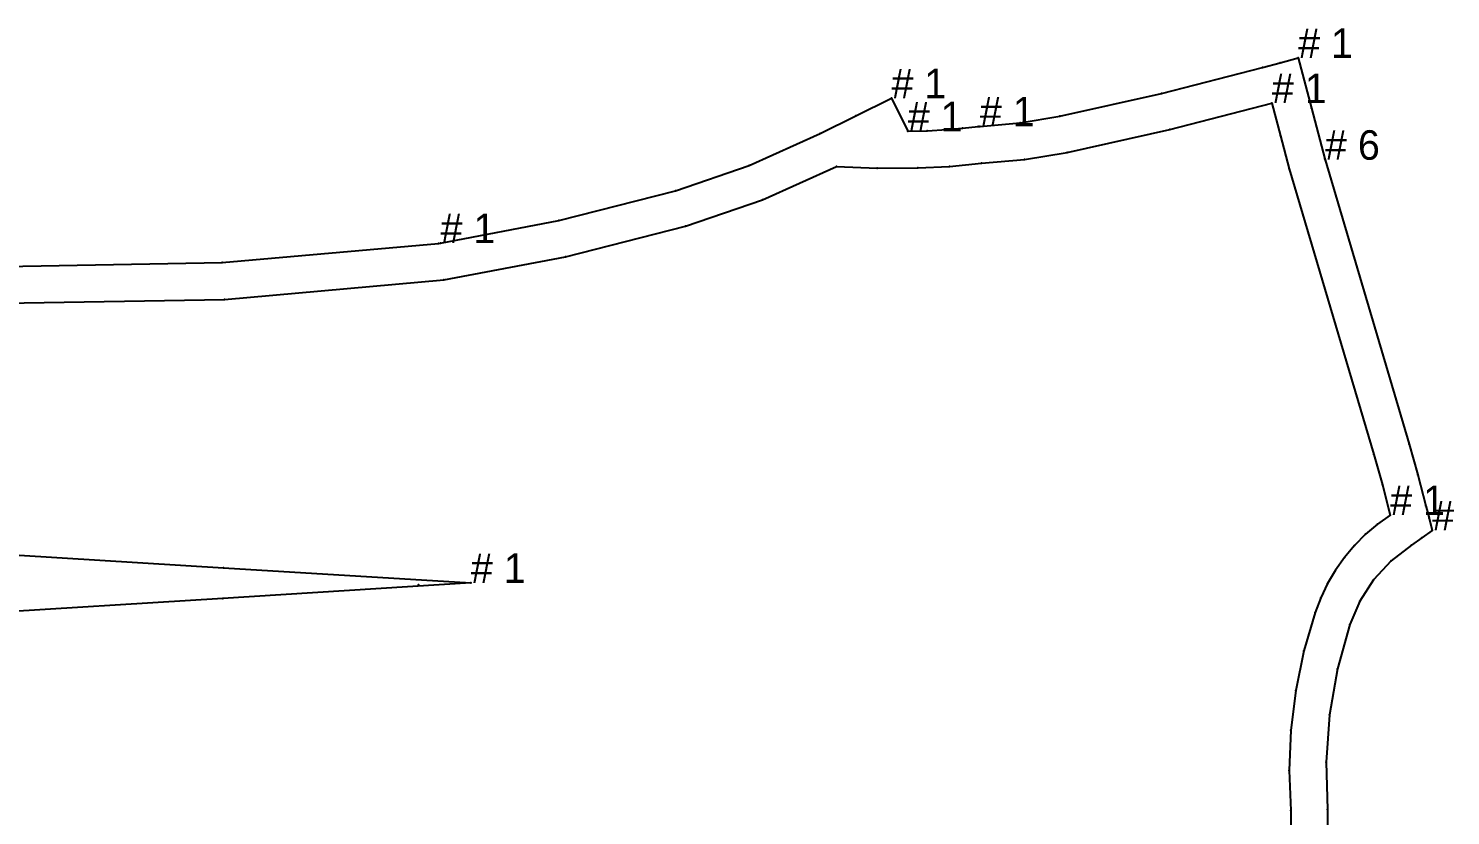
# Model space of a CAD drawing. Extents: x -10 to 11547, y -349 to 304.
# Drawn here: x 8111.3 to 8497.4, y 10.7 to 224.2 of the extents above; entities that cross this region are included whole.
import ezdxf

# ---------------------------------------------------------------- set-up
doc = ezdxf.new("R2010")
doc.units = 0

# ---------------------------------------------------------------- blocks, each defined once
blk = doc.blocks.new('FODERADT1P-S_38')
at = {"layer": '1'}
blk.add_lwpolyline([(-21.4364, 159.6989), (37.5387, 160.7177), (96.3109, 165.9062), (96.8667, 165.9986), (128.9443, 172.124), (160.6065, 180.2024), (180.6492, 187.0328), (199.9636, 195.762), (209.6267, 200.5455), (219.2898, 205.329), (223.7263, 196.3671), (229.0136, 196.5102), (234.3175, 196.7973), (238.5603, 197.1565), (242.8112, 197.6604), (243.2839, 197.6849), (254.2018, 198.6104), (265.0343, 200.4059), (292.6216, 206.588), (320.0188, 213.6611), (324.8635, 214.9555), (329.7082, 216.25), (333.3178, 202.5794), (336.9275, 188.9089), (337.0116, 188.6275), (359.8942, 111.4201), (362.2253, 103.0914), (364.3858, 94.6873), (365.2373, 91.3714), (366.0888, 88.0555), (363.3054, 86.0625), (360.5219, 84.0694), (354.9764, 79.7734), (350.2004, 74.5952), (346.4691, 68.8517), (343.7563, 62.5304), (340.3458, 50.4324), (338.1935, 38.0176), (337.2968, 25.1751), (337.6962, 12.2764), (337.6962, 0)], dxfattribs=at)
at = {"layer": '13'}
blk.add_point((90.9, 73.3), dxfattribs=at)
at = {"layer": '14'}
blk.add_lwpolyline([(-21.6, 149.7), (38.1611, 150.7443), (97.7, 156), (130.7776, 162.2755), (163.4, 170.6), (184.2861, 177.7227), (204.4, 186.8), (215.3958, 186.374), (226.4, 186.4), (235.0668, 186.8246), (243.6999, 187.7), (255.4078, 188.6843), (267, 190.6), (294.9097, 196.8444), (322.6, 204), (324.95, 195.1), (327.3, 186.2), (350.3, 108.6), (352.5882, 100.4238), (354.7001, 92.2), (351.2468, 89.7273), (348.011, 86.9759), (345.0155, 83.9649), (342.2808, 80.7151), (339.8259, 77.249), (337.6678, 73.5907), (335.8216, 69.7656), (334.3, 65.8), (331.247, 55.324), (329.0491, 44.6362), (327.7204, 33.8058), (327.2698, 22.9035), (327.7, 12), (327.7, 0)], dxfattribs=at)
at = {"layer": '2'}
for p in [(329.7082, 216.25), (320.0188, 213.6611), (324.8635, 214.9555), (219.2898, 205.329), (322.6, 204), (333.3178, 202.5794), (209.6267, 200.5455), (242.8112, 197.6604), (265.0343, 200.4059), (199.9636, 195.762), (223.7263, 196.3671), (234.3175, 196.7973), (324.95, 195.1), (267, 190.6), (204.4, 186.8), (226.4, 186.4), (243.6999, 187.7), (327.3, 186.2), (336.9275, 188.9089), (160.6065, 180.2024), (163.4, 170.6), (96.3109, 165.9062), (97.7, 156), (350.3, 108.6), (359.8942, 111.4201), (364.3858, 94.6873), (354.7001, 92.2), (365.2373, 91.3714), (363.3054, 86.0625), (366.0888, 88.0555), (360.5219, 84.0694), (37.9, 77.9), (105.1, 73.8), (105.1, 73.8), (350.2004, 74.5952), (37.75, 69.6), (334.3, 65.8), (343.7563, 62.5304), (338.1935, 38.0176), (327.7, 12), (337.6962, 12.2764)]:
    blk.add_point(p, dxfattribs=at)
at = {"layer": '3'}
for p in [(292.6216, 206.588), (238.5603, 197.1565), (243.2839, 197.6849), (254.2018, 198.6104), (229.0136, 196.5102), (294.9097, 196.8444), (180.6492, 187.0328), (215.3958, 186.374), (235.0668, 186.8246), (255.4078, 188.6843), (337.0116, 188.6275), (184.2861, 177.7227), (128.9443, 172.124), (96.8667, 165.9986), (130.7776, 162.2755), (37.5387, 160.7177), (38.1611, 150.7443), (352.5882, 100.4238), (362.2253, 103.0914), (351.2468, 89.7273), (348.011, 86.9759), (345.0155, 83.9649), (339.8259, 77.249), (342.2808, 80.7151), (354.9764, 79.7734), (337.6678, 73.5907), (335.8216, 69.7656), (346.4691, 68.8517), (331.247, 55.324), (340.3458, 50.4324), (329.0491, 44.6362), (327.7204, 33.8058), (337.2968, 25.1751), (327.2698, 22.9035)]:
    blk.add_point(p, dxfattribs=at)
at = {"layer": '4'}
for p in [(243.2839, 197.6849, 10), (337.0116, 188.6275, 10), (96.8667, 165.9986, 10)]:
    blk.add_point(p, dxfattribs=at)
at = {"layer": '8'}
for points in [[(-292.1, 73.8), (-160.7, 77.9), (-29.3, 82), (37.9, 77.9), (105.1, 73.8)], [(105.1, 73.8), (37.75, 69.6), (-29.6, 65.4), (-160.85, 69.6), (-292.1, 73.8)]]:
    blk.add_lwpolyline(points, dxfattribs=at)
blk = doc.blocks.new('FODERADT1P-S_40')
at = {"layer": '1'}
blk.add_lwpolyline([(-21.4364, 159.6989), (37.5387, 160.7177), (96.3109, 165.9062), (96.8667, 165.9986), (128.9443, 172.124), (160.6065, 180.2024), (180.6492, 187.0328), (199.9636, 195.762), (209.6267, 200.5455), (219.2898, 205.329), (223.7263, 196.3671), (229.0136, 196.5102), (234.3175, 196.7973), (238.5603, 197.1565), (242.8112, 197.6604), (243.2839, 197.6849), (254.2018, 198.6104), (265.0343, 200.4059), (292.6216, 206.588), (320.0188, 213.6611), (324.8635, 214.9555), (329.7082, 216.25), (333.3178, 202.5794), (336.9275, 188.9089), (337.0116, 188.6275), (359.8942, 111.4201), (362.2253, 103.0914), (364.3858, 94.6873), (365.2373, 91.3714), (366.0888, 88.0555), (363.3054, 86.0625), (360.5219, 84.0694), (354.9764, 79.7734), (350.2004, 74.5952), (346.4691, 68.8517), (343.7563, 62.5304), (340.3458, 50.4324), (338.1935, 38.0176), (337.2968, 25.1751), (337.6962, 12.2764), (337.6962, 0)], dxfattribs=at)
at = {"layer": '13'}
blk.add_point((90.9, 73.3), dxfattribs=at)
at = {"layer": '14'}
blk.add_lwpolyline([(-21.6, 149.7), (38.1611, 150.7443), (97.7, 156), (130.7776, 162.2755), (163.4, 170.6), (184.2861, 177.7227), (204.4, 186.8), (215.3958, 186.374), (226.4, 186.4), (235.0668, 186.8246), (243.6999, 187.7), (255.4078, 188.6843), (267, 190.6), (294.9097, 196.8444), (322.6, 204), (324.95, 195.1), (327.3, 186.2), (350.3, 108.6), (352.5882, 100.4238), (354.7001, 92.2), (351.2468, 89.7273), (348.011, 86.9759), (345.0155, 83.9649), (342.2808, 80.7151), (339.8259, 77.249), (337.6678, 73.5907), (335.8216, 69.7656), (334.3, 65.8), (331.247, 55.324), (329.0491, 44.6362), (327.7204, 33.8058), (327.2698, 22.9035), (327.7, 12), (327.7, 0)], dxfattribs=at)
at = {"layer": '2'}
for p in [(329.7082, 216.25), (320.0188, 213.6611), (324.8635, 214.9555), (219.2898, 205.329), (322.6, 204), (333.3178, 202.5794), (209.6267, 200.5455), (242.8112, 197.6604), (265.0343, 200.4059), (199.9636, 195.762), (223.7263, 196.3671), (234.3175, 196.7973), (324.95, 195.1), (267, 190.6), (204.4, 186.8), (226.4, 186.4), (243.6999, 187.7), (327.3, 186.2), (336.9275, 188.9089), (160.6065, 180.2024), (163.4, 170.6), (96.3109, 165.9062), (97.7, 156), (350.3, 108.6), (359.8942, 111.4201), (364.3858, 94.6873), (354.7001, 92.2), (365.2373, 91.3714), (363.3054, 86.0625), (366.0888, 88.0555), (360.5219, 84.0694), (37.9, 77.9), (105.1, 73.8), (105.1, 73.8), (350.2004, 74.5952), (37.75, 69.6), (334.3, 65.8), (343.7563, 62.5304), (338.1935, 38.0176), (327.7, 12), (337.6962, 12.2764)]:
    blk.add_point(p, dxfattribs=at)
at = {"layer": '3'}
for p in [(292.6216, 206.588), (238.5603, 197.1565), (243.2839, 197.6849), (254.2018, 198.6104), (229.0136, 196.5102), (294.9097, 196.8444), (180.6492, 187.0328), (215.3958, 186.374), (235.0668, 186.8246), (255.4078, 188.6843), (337.0116, 188.6275), (184.2861, 177.7227), (128.9443, 172.124), (96.8667, 165.9986), (130.7776, 162.2755), (37.5387, 160.7177), (38.1611, 150.7443), (352.5882, 100.4238), (362.2253, 103.0914), (351.2468, 89.7273), (348.011, 86.9759), (345.0155, 83.9649), (339.8259, 77.249), (342.2808, 80.7151), (354.9764, 79.7734), (337.6678, 73.5907), (335.8216, 69.7656), (346.4691, 68.8517), (331.247, 55.324), (340.3458, 50.4324), (329.0491, 44.6362), (327.7204, 33.8058), (337.2968, 25.1751), (327.2698, 22.9035)]:
    blk.add_point(p, dxfattribs=at)
at = {"layer": '4'}
for p in [(243.2839, 197.6849, 10), (337.0116, 188.6275, 10), (96.8667, 165.9986, 10)]:
    blk.add_point(p, dxfattribs=at)
at = {"layer": '8'}
for points in [[(-292.1, 73.8), (-160.7, 77.9), (-29.3, 82), (37.9, 77.9), (105.1, 73.8)], [(105.1, 73.8), (37.75, 69.6), (-29.6, 65.4), (-160.85, 69.6), (-292.1, 73.8)]]:
    blk.add_lwpolyline(points, dxfattribs=at)
blk = doc.blocks.new('FODERADT1P-S_42')
at = {"layer": '1'}
blk.add_lwpolyline([(-21.436, 159.699), (37.539, 160.718), (96.311, 165.906), (96.867, 165.999), (128.944, 172.124), (160.607, 180.202), (180.649, 187.033), (199.964, 195.762), (209.627, 200.546), (219.29, 205.329), (223.726, 196.367), (229.014, 196.51), (234.317, 196.797), (238.56, 197.157), (242.811, 197.66), (243.284, 197.685), (254.202, 198.61), (265.034, 200.406), (292.621, 206.588), (320.019, 213.661), (324.863, 214.956), (329.708, 216.25), (333.318, 202.579), (336.927, 188.909), (337.011, 188.628), (359.894, 111.42), (362.225, 103.091), (364.386, 94.687), (365.237, 91.371), (366.089, 88.055), (363.305, 86.062), (360.522, 84.069), (354.976, 79.773), (350.2, 74.595), (346.469, 68.852), (343.756, 62.53), (340.346, 50.432), (338.193, 38.018), (337.297, 25.175), (337.696, 12.276), (337.696, 0)], dxfattribs=at)
at = {"layer": '13'}
blk.add_point((90.9, 73.3), dxfattribs=at)
at = {"layer": '14'}
blk.add_lwpolyline([(-21.6, 149.7), (38.161, 150.744), (97.7, 156), (130.778, 162.276), (163.4, 170.6), (184.286, 177.723), (204.4, 186.8), (215.396, 186.374), (226.4, 186.4), (235.067, 186.825), (243.7, 187.7), (255.408, 188.684), (267, 190.6), (294.91, 196.844), (322.6, 204), (324.95, 195.1), (327.3, 186.2), (350.3, 108.6), (352.588, 100.424), (354.7, 92.2), (351.247, 89.727), (348.011, 86.976), (345.015, 83.965), (342.281, 80.715), (339.826, 77.249), (337.668, 73.591), (335.822, 69.766), (334.3, 65.8), (331.247, 55.324), (329.049, 44.636), (327.72, 33.806), (327.27, 22.904), (327.7, 12), (327.7, 0)], dxfattribs=at)
at = {"layer": '2'}
for p in [(329.708, 216.25), (320.019, 213.661), (324.863, 214.956), (219.29, 205.329), (322.6, 204), (333.318, 202.579), (209.627, 200.546), (242.811, 197.66), (265.034, 200.406), (199.964, 195.762), (223.726, 196.367), (234.317, 196.797), (324.95, 195.1), (267, 190.6), (204.4, 186.8), (226.4, 186.4), (243.7, 187.7), (327.3, 186.2), (336.927, 188.909), (160.607, 180.202), (163.4, 170.6), (96.311, 165.906), (97.7, 156), (350.3, 108.6), (359.894, 111.42), (364.386, 94.687), (354.7, 92.2), (365.237, 91.371), (363.305, 86.062), (366.089, 88.055), (360.522, 84.069), (37.9, 77.9), (105.0999, 73.8), (105.1, 73.8), (350.2, 74.595), (37.75, 69.6), (334.3, 65.8), (343.756, 62.53), (338.193, 38.018), (327.7, 12), (337.696, 12.276)]:
    blk.add_point(p, dxfattribs=at)
at = {"layer": '3'}
for p in [(292.621, 206.588), (238.56, 197.157), (243.284, 197.685), (254.202, 198.61), (229.014, 196.51), (294.91, 196.844), (180.649, 187.033), (215.396, 186.374), (235.067, 186.825), (255.408, 188.684), (337.011, 188.628), (184.286, 177.723), (128.944, 172.124), (96.867, 165.999), (130.778, 162.276), (37.539, 160.718), (38.161, 150.744), (352.588, 100.424), (362.225, 103.091), (351.247, 89.727), (348.011, 86.976), (345.015, 83.965), (339.826, 77.249), (342.281, 80.715), (354.976, 79.773), (337.668, 73.591), (335.822, 69.766), (346.469, 68.852), (331.247, 55.324), (340.346, 50.432), (329.049, 44.636), (327.72, 33.806), (337.297, 25.175), (327.27, 22.904)]:
    blk.add_point(p, dxfattribs=at)
at = {"layer": '4'}
for p in [(243.284, 197.685, 10), (337.011, 188.628, 10), (96.867, 165.999, 10)]:
    blk.add_point(p, dxfattribs=at)
at = {"layer": '8'}
for points in [[(-292.1, 73.8), (-160.7, 77.9), (-29.3, 82), (37.9, 77.9), (105.1, 73.8)], [(105.0999, 73.8), (37.75, 69.6), (-29.6, 65.4), (-160.85, 69.6), (-292.0999, 73.8)]]:
    blk.add_lwpolyline(points, dxfattribs=at)
at = {"layer": '1'}
for s, p in [('# 1', (329.708, 216.25)), ('# 1', (219.29, 205.329)), ('# 1', (243.284, 197.685)), ('# 1', (223.726, 196.367)), ('# 6', (337.011, 188.628)), ('# 1', (96.867, 165.999)), ('# 4', (366.089, 88.055))]:
    blk.add_text(s, height=8, dxfattribs=at).set_placement(p)
at = {"layer": '14'}
for p in [(322.6, 204), (354.7, 92.2)]:
    blk.add_text('# 1', height=8, dxfattribs=at).set_placement(p)
at = {"layer": '2'}
for s, p in [('# 1', (329.708, 216.25)), ('# 1', (219.29, 205.329)), ('# 1', (322.6, 204)), ('# 1', (223.726, 196.367)), ('# 1', (354.7, 92.2)), ('# 4', (366.089, 88.055)), ('# 1', (105.0999, 73.8)), ('# 1', (105.1, 73.8))]:
    blk.add_text(s, height=8, dxfattribs=at).set_placement(p)
at = {"layer": '3'}
for s, p in [('# 1', (243.284, 197.685)), ('# 6', (337.011, 188.628)), ('# 1', (96.867, 165.999))]:
    blk.add_text(s, height=8, dxfattribs=at).set_placement(p)
at = {"layer": '4'}
for s, p in [('# 1', (243.284, 197.685)), ('# 6', (337.011, 188.628)), ('# 1', (96.867, 165.999))]:
    blk.add_text(s, height=8, dxfattribs=at).set_placement(p)
at = {"layer": '8'}
for p in [(105.0999, 73.8), (105.1, 73.8)]:
    blk.add_text('# 1', height=8, dxfattribs=at).set_placement(p)
blk = doc.blocks.new('FODERADT1P-S_44')
at = {"layer": '1'}
blk.add_lwpolyline([(-21.4364, 159.6989), (37.5387, 160.7177), (96.3109, 165.9062), (96.8667, 165.9986), (128.9443, 172.124), (160.6065, 180.2024), (180.6492, 187.0328), (199.9636, 195.762), (209.6267, 200.5455), (219.2898, 205.329), (223.7263, 196.3671), (229.0136, 196.5102), (234.3175, 196.7973), (238.5603, 197.1565), (242.8112, 197.6604), (243.2839, 197.6849), (254.2018, 198.6104), (265.0343, 200.4059), (292.6216, 206.588), (320.0188, 213.6611), (324.8635, 214.9555), (329.7082, 216.25), (333.3178, 202.5794), (336.9275, 188.9089), (337.0116, 188.6275), (359.8942, 111.4201), (362.2253, 103.0914), (364.3858, 94.6873), (365.2373, 91.3714), (366.0888, 88.0555), (363.3054, 86.0625), (360.5219, 84.0694), (354.9764, 79.7734), (350.2004, 74.5952), (346.4691, 68.8517), (343.7563, 62.5304), (340.3458, 50.4324), (338.1935, 38.0176), (337.2968, 25.1751), (337.6962, 12.2764), (337.6962, 0)], dxfattribs=at)
at = {"layer": '13'}
blk.add_point((90.9, 73.3), dxfattribs=at)
at = {"layer": '14'}
blk.add_lwpolyline([(-21.6, 149.7), (38.1611, 150.7443), (97.7, 156), (130.7776, 162.2755), (163.4, 170.6), (184.2861, 177.7227), (204.4, 186.8), (215.3958, 186.374), (226.4, 186.4), (235.0668, 186.8246), (243.6999, 187.7), (255.4078, 188.6843), (267, 190.6), (294.9097, 196.8444), (322.6, 204), (324.95, 195.1), (327.3, 186.2), (350.3, 108.6), (352.5882, 100.4238), (354.7001, 92.2), (351.2468, 89.7273), (348.011, 86.9759), (345.0155, 83.9649), (342.2808, 80.7151), (339.8259, 77.249), (337.6678, 73.5907), (335.8216, 69.7656), (334.3, 65.8), (331.247, 55.324), (329.0491, 44.6362), (327.7204, 33.8058), (327.2698, 22.9035), (327.7, 12), (327.7, 0)], dxfattribs=at)
at = {"layer": '2'}
for p in [(329.7082, 216.25), (320.0188, 213.6611), (324.8635, 214.9555), (219.2898, 205.329), (322.6, 204), (333.3178, 202.5794), (209.6267, 200.5455), (242.8112, 197.6604), (265.0343, 200.4059), (199.9636, 195.762), (223.7263, 196.3671), (234.3175, 196.7973), (324.95, 195.1), (267, 190.6), (204.4, 186.8), (226.4, 186.4), (243.6999, 187.7), (327.3, 186.2), (336.9275, 188.9089), (160.6065, 180.2024), (163.4, 170.6), (96.3109, 165.9062), (97.7, 156), (350.3, 108.6), (359.8942, 111.4201), (364.3858, 94.6873), (354.7001, 92.2), (365.2373, 91.3714), (363.3054, 86.0625), (366.0888, 88.0555), (360.5219, 84.0694), (37.9, 77.9), (105.1, 73.8), (105.1, 73.8), (350.2004, 74.5952), (37.75, 69.6), (334.3, 65.8), (343.7563, 62.5304), (338.1935, 38.0176), (327.7, 12), (337.6962, 12.2764)]:
    blk.add_point(p, dxfattribs=at)
at = {"layer": '3'}
for p in [(292.6216, 206.588), (238.5603, 197.1565), (243.2839, 197.6849), (254.2018, 198.6104), (229.0136, 196.5102), (294.9097, 196.8444), (180.6492, 187.0328), (215.3958, 186.374), (235.0668, 186.8246), (255.4078, 188.6843), (337.0116, 188.6275), (184.2861, 177.7227), (128.9443, 172.124), (96.8667, 165.9986), (130.7776, 162.2755), (37.5387, 160.7177), (38.1611, 150.7443), (352.5882, 100.4238), (362.2253, 103.0914), (351.2468, 89.7273), (348.011, 86.9759), (345.0155, 83.9649), (339.8259, 77.249), (342.2808, 80.7151), (354.9764, 79.7734), (337.6678, 73.5907), (335.8216, 69.7656), (346.4691, 68.8517), (331.247, 55.324), (340.3458, 50.4324), (329.0491, 44.6362), (327.7204, 33.8058), (337.2968, 25.1751), (327.2698, 22.9035)]:
    blk.add_point(p, dxfattribs=at)
at = {"layer": '4'}
for p in [(243.2839, 197.6849, 10), (337.0116, 188.6275, 10), (96.8667, 165.9986, 10)]:
    blk.add_point(p, dxfattribs=at)
at = {"layer": '8'}
for points in [[(-292.1, 73.8), (-160.7, 77.9), (-29.3, 82), (37.9, 77.9), (105.1, 73.8)], [(105.1, 73.8), (37.75, 69.6), (-29.6, 65.4), (-160.85, 69.6), (-292.1, 73.8)]]:
    blk.add_lwpolyline(points, dxfattribs=at)
blk = doc.blocks.new('FODERADT1P-S_46')
at = {"layer": '1'}
blk.add_lwpolyline([(-21.4364, 159.6989), (37.5387, 160.7177), (96.3109, 165.9062), (96.8667, 165.9986), (128.9443, 172.124), (160.6065, 180.2024), (180.6492, 187.0328), (199.9636, 195.762), (209.6267, 200.5455), (219.2898, 205.329), (223.7263, 196.3671), (229.0136, 196.5102), (234.3175, 196.7973), (238.5603, 197.1565), (242.8112, 197.6604), (243.2839, 197.6849), (254.2018, 198.6104), (265.0343, 200.4059), (292.6216, 206.588), (320.0188, 213.6611), (324.8635, 214.9555), (329.7082, 216.25), (333.3178, 202.5794), (336.9275, 188.9089), (337.0116, 188.6275), (359.8942, 111.4201), (362.2253, 103.0914), (364.3858, 94.6873), (365.2373, 91.3714), (366.0888, 88.0555), (363.3054, 86.0625), (360.5219, 84.0694), (354.9764, 79.7734), (350.2004, 74.5952), (346.4691, 68.8517), (343.7563, 62.5304), (340.3458, 50.4324), (338.1935, 38.0176), (337.2968, 25.1751), (337.6962, 12.2764), (337.6962, 0)], dxfattribs=at)
at = {"layer": '13'}
blk.add_point((90.9, 73.3), dxfattribs=at)
at = {"layer": '14'}
blk.add_lwpolyline([(-21.6, 149.7), (38.1611, 150.7443), (97.7, 156), (130.7776, 162.2755), (163.4, 170.6), (184.2861, 177.7227), (204.4, 186.8), (215.3958, 186.374), (226.4, 186.4), (235.0668, 186.8246), (243.6999, 187.7), (255.4078, 188.6843), (267, 190.6), (294.9097, 196.8444), (322.6, 204), (324.95, 195.1), (327.3, 186.2), (350.3, 108.6), (352.5882, 100.4238), (354.7001, 92.2), (351.2468, 89.7273), (348.011, 86.9759), (345.0155, 83.9649), (342.2808, 80.7151), (339.8259, 77.249), (337.6678, 73.5907), (335.8216, 69.7656), (334.3, 65.8), (331.247, 55.324), (329.0491, 44.6362), (327.7204, 33.8058), (327.2698, 22.9035), (327.7, 12), (327.7, 0)], dxfattribs=at)
at = {"layer": '2'}
for p in [(329.7082, 216.25), (320.0188, 213.6611), (324.8635, 214.9555), (219.2898, 205.329), (322.6, 204), (333.3178, 202.5794), (209.6267, 200.5455), (242.8112, 197.6604), (265.0343, 200.4059), (199.9636, 195.762), (223.7263, 196.3671), (234.3175, 196.7973), (324.95, 195.1), (267, 190.6), (204.4, 186.8), (226.4, 186.4), (243.6999, 187.7), (327.3, 186.2), (336.9275, 188.9089), (160.6065, 180.2024), (163.4, 170.6), (96.3109, 165.9062), (97.7, 156), (350.3, 108.6), (359.8942, 111.4201), (364.3858, 94.6873), (354.7001, 92.2), (365.2373, 91.3714), (363.3054, 86.0625), (366.0888, 88.0555), (360.5219, 84.0694), (37.9, 77.9), (105.1, 73.8), (105.1, 73.8), (350.2004, 74.5952), (37.75, 69.6), (334.3, 65.8), (343.7563, 62.5304), (338.1935, 38.0176), (327.7, 12), (337.6962, 12.2764)]:
    blk.add_point(p, dxfattribs=at)
at = {"layer": '3'}
for p in [(292.6216, 206.588), (238.5603, 197.1565), (243.2839, 197.6849), (254.2018, 198.6104), (229.0136, 196.5102), (294.9097, 196.8444), (180.6492, 187.0328), (215.3958, 186.374), (235.0668, 186.8246), (255.4078, 188.6843), (337.0116, 188.6275), (184.2861, 177.7227), (128.9443, 172.124), (96.8667, 165.9986), (130.7776, 162.2755), (37.5387, 160.7177), (38.1611, 150.7443), (352.5882, 100.4238), (362.2253, 103.0914), (351.2468, 89.7273), (348.011, 86.9759), (345.0155, 83.9649), (339.8259, 77.249), (342.2808, 80.7151), (354.9764, 79.7734), (337.6678, 73.5907), (335.8216, 69.7656), (346.4691, 68.8517), (331.247, 55.324), (340.3458, 50.4324), (329.0491, 44.6362), (327.7204, 33.8058), (337.2968, 25.1751), (327.2698, 22.9035)]:
    blk.add_point(p, dxfattribs=at)
at = {"layer": '4'}
for p in [(243.2839, 197.6849, 10), (337.0116, 188.6275, 10), (96.8667, 165.9986, 10)]:
    blk.add_point(p, dxfattribs=at)
at = {"layer": '8'}
for points in [[(-292.1, 73.8), (-160.7, 77.9), (-29.3, 82), (37.9, 77.9), (105.1, 73.8)], [(105.1, 73.8), (37.75, 69.6), (-29.6, 65.4), (-160.85, 69.6), (-292.1, 73.8)]]:
    blk.add_lwpolyline(points, dxfattribs=at)
blk = doc.blocks.new('FODERADT1P-S_48')
at = {"layer": '1'}
blk.add_lwpolyline([(-21.4364, 159.6989), (37.5387, 160.7177), (96.3109, 165.9062), (96.8667, 165.9986), (128.9443, 172.124), (160.6065, 180.2024), (180.6492, 187.0328), (199.9636, 195.762), (209.6267, 200.5455), (219.2898, 205.329), (223.7263, 196.3671), (229.0136, 196.5102), (234.3175, 196.7973), (238.5603, 197.1565), (242.8112, 197.6604), (243.2839, 197.6849), (254.2018, 198.6104), (265.0343, 200.4059), (292.6216, 206.588), (320.0188, 213.6611), (324.8635, 214.9555), (329.7082, 216.25), (333.3178, 202.5794), (336.9275, 188.9089), (337.0116, 188.6275), (359.8942, 111.4201), (362.2253, 103.0914), (364.3858, 94.6873), (365.2373, 91.3714), (366.0888, 88.0555), (363.3054, 86.0625), (360.5219, 84.0694), (354.9764, 79.7734), (350.2004, 74.5952), (346.4691, 68.8517), (343.7563, 62.5304), (340.3458, 50.4324), (338.1935, 38.0176), (337.2968, 25.1751), (337.6962, 12.2764), (337.6962, 0)], dxfattribs=at)
at = {"layer": '13'}
blk.add_point((90.9, 73.3), dxfattribs=at)
at = {"layer": '14'}
blk.add_lwpolyline([(-21.6, 149.7), (38.1611, 150.7443), (97.7, 156), (130.7776, 162.2755), (163.4, 170.6), (184.2861, 177.7227), (204.4, 186.8), (215.3958, 186.374), (226.4, 186.4), (235.0668, 186.8246), (243.6999, 187.7), (255.4078, 188.6843), (267, 190.6), (294.9097, 196.8444), (322.6, 204), (324.95, 195.1), (327.3, 186.2), (350.3, 108.6), (352.5882, 100.4238), (354.7001, 92.2), (351.2468, 89.7273), (348.011, 86.9759), (345.0155, 83.9649), (342.2808, 80.7151), (339.8259, 77.249), (337.6678, 73.5907), (335.8216, 69.7656), (334.3, 65.8), (331.247, 55.324), (329.0491, 44.6362), (327.7204, 33.8058), (327.2698, 22.9035), (327.7, 12), (327.7, 0)], dxfattribs=at)
at = {"layer": '2'}
for p in [(329.7082, 216.25), (320.0188, 213.6611), (324.8635, 214.9555), (219.2898, 205.329), (322.6, 204), (333.3178, 202.5794), (209.6267, 200.5455), (242.8112, 197.6604), (265.0343, 200.4059), (199.9636, 195.762), (223.7263, 196.3671), (234.3175, 196.7973), (324.95, 195.1), (267, 190.6), (204.4, 186.8), (226.4, 186.4), (243.6999, 187.7), (327.3, 186.2), (336.9275, 188.9089), (160.6065, 180.2024), (163.4, 170.6), (96.3109, 165.9062), (97.7, 156), (350.3, 108.6), (359.8942, 111.4201), (364.3858, 94.6873), (354.7001, 92.2), (365.2373, 91.3714), (363.3054, 86.0625), (366.0888, 88.0555), (360.5219, 84.0694), (37.9, 77.9), (105.1, 73.8), (105.1, 73.8), (350.2004, 74.5952), (37.75, 69.6), (334.3, 65.8), (343.7563, 62.5304), (338.1935, 38.0176), (327.7, 12), (337.6962, 12.2764)]:
    blk.add_point(p, dxfattribs=at)
at = {"layer": '3'}
for p in [(292.6216, 206.588), (238.5603, 197.1565), (243.2839, 197.6849), (254.2018, 198.6104), (229.0136, 196.5102), (294.9097, 196.8444), (180.6492, 187.0328), (215.3958, 186.374), (235.0668, 186.8246), (255.4078, 188.6843), (337.0116, 188.6275), (184.2861, 177.7227), (128.9443, 172.124), (96.8667, 165.9986), (130.7776, 162.2755), (37.5387, 160.7177), (38.1611, 150.7443), (352.5882, 100.4238), (362.2253, 103.0914), (351.2468, 89.7273), (348.011, 86.9759), (345.0155, 83.9649), (339.8259, 77.249), (342.2808, 80.7151), (354.9764, 79.7734), (337.6678, 73.5907), (335.8216, 69.7656), (346.4691, 68.8517), (331.247, 55.324), (340.3458, 50.4324), (329.0491, 44.6362), (327.7204, 33.8058), (337.2968, 25.1751), (327.2698, 22.9035)]:
    blk.add_point(p, dxfattribs=at)
at = {"layer": '4'}
for p in [(243.2839, 197.6849, 10), (337.0116, 188.6275, 10), (96.8667, 165.9986, 10)]:
    blk.add_point(p, dxfattribs=at)
at = {"layer": '8'}
for points in [[(-292.1, 73.8), (-160.7, 77.9), (-29.3, 82), (37.9, 77.9), (105.1, 73.8)], [(105.1, 73.8), (37.75, 69.6), (-29.6, 65.4), (-160.85, 69.6), (-292.1, 73.8)]]:
    blk.add_lwpolyline(points, dxfattribs=at)
blk = doc.blocks.new('FODERADT1P-S_50')
at = {"layer": '1'}
blk.add_lwpolyline([(-21.4364, 159.6989), (37.5387, 160.7177), (96.3109, 165.9062), (96.8667, 165.9986), (128.9443, 172.124), (160.6065, 180.2024), (180.6492, 187.0328), (199.9636, 195.762), (209.6267, 200.5455), (219.2898, 205.329), (223.7263, 196.3671), (229.0136, 196.5102), (234.3175, 196.7973), (238.5603, 197.1565), (242.8112, 197.6604), (243.2839, 197.6849), (254.2018, 198.6104), (265.0343, 200.4059), (292.6216, 206.588), (320.0188, 213.6611), (324.8635, 214.9555), (329.7082, 216.25), (333.3178, 202.5794), (336.9275, 188.9089), (337.0116, 188.6275), (359.8942, 111.4201), (362.2253, 103.0914), (364.3858, 94.6873), (365.2373, 91.3714), (366.0888, 88.0555), (363.3054, 86.0625), (360.5219, 84.0694), (354.9764, 79.7734), (350.2004, 74.5952), (346.4691, 68.8517), (343.7563, 62.5304), (340.3458, 50.4324), (338.1935, 38.0176), (337.2968, 25.1751), (337.6962, 12.2764), (337.6962, 0)], dxfattribs=at)
at = {"layer": '13'}
blk.add_point((90.9, 73.3), dxfattribs=at)
at = {"layer": '14'}
blk.add_lwpolyline([(-21.6, 149.7), (38.1611, 150.7443), (97.7, 156), (130.7776, 162.2755), (163.4, 170.6), (184.2861, 177.7227), (204.4, 186.8), (215.3958, 186.374), (226.4, 186.4), (235.0668, 186.8246), (243.6999, 187.7), (255.4078, 188.6843), (267, 190.6), (294.9097, 196.8444), (322.6, 204), (324.95, 195.1), (327.3, 186.2), (350.3, 108.6), (352.5882, 100.4238), (354.7001, 92.2), (351.2468, 89.7273), (348.011, 86.9759), (345.0155, 83.9649), (342.2808, 80.7151), (339.8259, 77.249), (337.6678, 73.5907), (335.8216, 69.7656), (334.3, 65.8), (331.247, 55.324), (329.0491, 44.6362), (327.7204, 33.8058), (327.2698, 22.9035), (327.7, 12), (327.7, 0)], dxfattribs=at)
at = {"layer": '2'}
for p in [(329.7082, 216.25), (320.0188, 213.6611), (324.8635, 214.9555), (219.2898, 205.329), (322.6, 204), (333.3178, 202.5794), (209.6267, 200.5455), (242.8112, 197.6604), (265.0343, 200.4059), (199.9636, 195.762), (223.7263, 196.3671), (234.3175, 196.7973), (324.95, 195.1), (267, 190.6), (204.4, 186.8), (226.4, 186.4), (243.6999, 187.7), (327.3, 186.2), (336.9275, 188.9089), (160.6065, 180.2024), (163.4, 170.6), (96.3109, 165.9062), (97.7, 156), (350.3, 108.6), (359.8942, 111.4201), (364.3858, 94.6873), (354.7001, 92.2), (365.2373, 91.3714), (363.3054, 86.0625), (366.0888, 88.0555), (360.5219, 84.0694), (37.9, 77.9), (105.1, 73.8), (105.1, 73.8), (350.2004, 74.5952), (37.75, 69.6), (334.3, 65.8), (343.7563, 62.5304), (338.1935, 38.0176), (327.7, 12), (337.6962, 12.2764)]:
    blk.add_point(p, dxfattribs=at)
at = {"layer": '3'}
for p in [(292.6216, 206.588), (238.5603, 197.1565), (243.2839, 197.6849), (254.2018, 198.6104), (229.0136, 196.5102), (294.9097, 196.8444), (180.6492, 187.0328), (215.3958, 186.374), (235.0668, 186.8246), (255.4078, 188.6843), (337.0116, 188.6275), (184.2861, 177.7227), (128.9443, 172.124), (96.8667, 165.9986), (130.7776, 162.2755), (37.5387, 160.7177), (38.1611, 150.7443), (352.5882, 100.4238), (362.2253, 103.0914), (351.2468, 89.7273), (348.011, 86.9759), (345.0155, 83.9649), (339.8259, 77.249), (342.2808, 80.7151), (354.9764, 79.7734), (337.6678, 73.5907), (335.8216, 69.7656), (346.4691, 68.8517), (331.247, 55.324), (340.3458, 50.4324), (329.0491, 44.6362), (327.7204, 33.8058), (337.2968, 25.1751), (327.2698, 22.9035)]:
    blk.add_point(p, dxfattribs=at)
at = {"layer": '4'}
for p in [(243.2839, 197.6849, 10), (337.0116, 188.6275, 10), (96.8667, 165.9986, 10)]:
    blk.add_point(p, dxfattribs=at)
at = {"layer": '8'}
for points in [[(-292.1, 73.8), (-160.7, 77.9), (-29.3, 82), (37.9, 77.9), (105.1, 73.8)], [(105.1, 73.8), (37.75, 69.6), (-29.6, 65.4), (-160.85, 69.6), (-292.1, 73.8)]]:
    blk.add_lwpolyline(points, dxfattribs=at)
blk = doc.blocks.new('FODERADT1P-S_52')
at = {"layer": '1'}
blk.add_lwpolyline([(-21.4364, 159.6989), (37.5387, 160.7177), (96.3109, 165.9062), (96.8667, 165.9986), (128.9443, 172.124), (160.6065, 180.2024), (180.6492, 187.0328), (199.9636, 195.762), (209.6267, 200.5455), (219.2898, 205.329), (223.7263, 196.3671), (229.0136, 196.5102), (234.3175, 196.7973), (238.5603, 197.1565), (242.8112, 197.6604), (243.2839, 197.6849), (254.2018, 198.6104), (265.0343, 200.4059), (292.6216, 206.588), (320.0188, 213.6611), (324.8635, 214.9555), (329.7082, 216.25), (333.3178, 202.5794), (336.9275, 188.9089), (337.0116, 188.6275), (359.8942, 111.4201), (362.2253, 103.0914), (364.3858, 94.6873), (365.2373, 91.3714), (366.0888, 88.0555), (363.3054, 86.0625), (360.5219, 84.0694), (354.9764, 79.7734), (350.2004, 74.5952), (346.4691, 68.8517), (343.7563, 62.5304), (340.3458, 50.4324), (338.1935, 38.0176), (337.2968, 25.1751), (337.6962, 12.2764), (337.6962, 0)], dxfattribs=at)
at = {"layer": '13'}
blk.add_point((90.9, 73.3), dxfattribs=at)
at = {"layer": '14'}
blk.add_lwpolyline([(-21.6, 149.7), (38.1611, 150.7443), (97.7, 156), (130.7776, 162.2755), (163.4, 170.6), (184.2861, 177.7227), (204.4, 186.8), (215.3958, 186.374), (226.4, 186.4), (235.0668, 186.8246), (243.6999, 187.7), (255.4078, 188.6843), (267, 190.6), (294.9097, 196.8444), (322.6, 204), (324.95, 195.1), (327.3, 186.2), (350.3, 108.6), (352.5882, 100.4238), (354.7001, 92.2), (351.2468, 89.7273), (348.011, 86.9759), (345.0155, 83.9649), (342.2808, 80.7151), (339.8259, 77.249), (337.6678, 73.5907), (335.8216, 69.7656), (334.3, 65.8), (331.247, 55.324), (329.0491, 44.6362), (327.7204, 33.8058), (327.2698, 22.9035), (327.7, 12), (327.7, 0)], dxfattribs=at)
at = {"layer": '2'}
for p in [(329.7082, 216.25), (320.0188, 213.6611), (324.8635, 214.9555), (219.2898, 205.329), (322.6, 204), (333.3178, 202.5794), (209.6267, 200.5455), (242.8112, 197.6604), (265.0343, 200.4059), (199.9636, 195.762), (223.7263, 196.3671), (234.3175, 196.7973), (324.95, 195.1), (267, 190.6), (204.4, 186.8), (226.4, 186.4), (243.6999, 187.7), (327.3, 186.2), (336.9275, 188.9089), (160.6065, 180.2024), (163.4, 170.6), (96.3109, 165.9062), (97.7, 156), (350.3, 108.6), (359.8942, 111.4201), (364.3858, 94.6873), (354.7001, 92.2), (365.2373, 91.3714), (363.3054, 86.0625), (366.0888, 88.0555), (360.5219, 84.0694), (37.9, 77.9), (105.1, 73.8), (105.1, 73.8), (350.2004, 74.5952), (37.75, 69.6), (334.3, 65.8), (343.7563, 62.5304), (338.1935, 38.0176), (327.7, 12), (337.6962, 12.2764)]:
    blk.add_point(p, dxfattribs=at)
at = {"layer": '3'}
for p in [(292.6216, 206.588), (238.5603, 197.1565), (243.2839, 197.6849), (254.2018, 198.6104), (229.0136, 196.5102), (294.9097, 196.8444), (180.6492, 187.0328), (215.3958, 186.374), (235.0668, 186.8246), (255.4078, 188.6843), (337.0116, 188.6275), (184.2861, 177.7227), (128.9443, 172.124), (96.8667, 165.9986), (130.7776, 162.2755), (37.5387, 160.7177), (38.1611, 150.7443), (352.5882, 100.4238), (362.2253, 103.0914), (351.2468, 89.7273), (348.011, 86.9759), (345.0155, 83.9649), (339.8259, 77.249), (342.2808, 80.7151), (354.9764, 79.7734), (337.6678, 73.5907), (335.8216, 69.7656), (346.4691, 68.8517), (331.247, 55.324), (340.3458, 50.4324), (329.0491, 44.6362), (327.7204, 33.8058), (337.2968, 25.1751), (327.2698, 22.9035)]:
    blk.add_point(p, dxfattribs=at)
at = {"layer": '4'}
for p in [(243.2839, 197.6849, 10), (337.0116, 188.6275, 10), (96.8667, 165.9986, 10)]:
    blk.add_point(p, dxfattribs=at)
at = {"layer": '8'}
for points in [[(-292.1, 73.8), (-160.7, 77.9), (-29.3, 82), (37.9, 77.9), (105.1, 73.8)], [(105.1, 73.8), (37.75, 69.6), (-29.6, 65.4), (-160.85, 69.6), (-292.1, 73.8)]]:
    blk.add_lwpolyline(points, dxfattribs=at)
blk = doc.blocks.new('FODERADT1P-S_54')
at = {"layer": '1'}
blk.add_lwpolyline([(-21.4364, 159.6989), (37.5387, 160.7177), (96.3109, 165.9062), (96.8667, 165.9986), (128.9443, 172.124), (160.6065, 180.2024), (180.6492, 187.0328), (199.9636, 195.762), (209.6267, 200.5455), (219.2898, 205.329), (223.7263, 196.3671), (229.0136, 196.5102), (234.3175, 196.7973), (238.5603, 197.1565), (242.8112, 197.6604), (243.2839, 197.6849), (254.2018, 198.6104), (265.0343, 200.4059), (292.6216, 206.588), (320.0188, 213.6611), (324.8635, 214.9555), (329.7082, 216.25), (333.3178, 202.5794), (336.9275, 188.9089), (337.0116, 188.6275), (359.8942, 111.4201), (362.2253, 103.0914), (364.3858, 94.6873), (365.2373, 91.3714), (366.0888, 88.0555), (363.3054, 86.0625), (360.5219, 84.0694), (354.9764, 79.7734), (350.2004, 74.5952), (346.4691, 68.8517), (343.7563, 62.5304), (340.3458, 50.4324), (338.1935, 38.0176), (337.2968, 25.1751), (337.6962, 12.2764), (337.6962, 0)], dxfattribs=at)
at = {"layer": '13'}
blk.add_point((90.9, 73.3), dxfattribs=at)
at = {"layer": '14'}
blk.add_lwpolyline([(-21.6, 149.7), (38.1611, 150.7443), (97.7, 156), (130.7776, 162.2755), (163.4, 170.6), (184.2861, 177.7227), (204.4, 186.8), (215.3958, 186.374), (226.4, 186.4), (235.0668, 186.8246), (243.6999, 187.7), (255.4078, 188.6843), (267, 190.6), (294.9097, 196.8444), (322.6, 204), (324.95, 195.1), (327.3, 186.2), (350.3, 108.6), (352.5882, 100.4238), (354.7001, 92.2), (351.2468, 89.7273), (348.011, 86.9759), (345.0155, 83.9649), (342.2808, 80.7151), (339.8259, 77.249), (337.6678, 73.5907), (335.8216, 69.7656), (334.3, 65.8), (331.247, 55.324), (329.0491, 44.6362), (327.7204, 33.8058), (327.2698, 22.9035), (327.7, 12), (327.7, 0)], dxfattribs=at)
at = {"layer": '2'}
for p in [(329.7082, 216.25), (320.0188, 213.6611), (324.8635, 214.9555), (219.2898, 205.329), (322.6, 204), (333.3178, 202.5794), (209.6267, 200.5455), (242.8112, 197.6604), (265.0343, 200.4059), (199.9636, 195.762), (223.7263, 196.3671), (234.3175, 196.7973), (324.95, 195.1), (267, 190.6), (204.4, 186.8), (226.4, 186.4), (243.6999, 187.7), (327.3, 186.2), (336.9275, 188.9089), (160.6065, 180.2024), (163.4, 170.6), (96.3109, 165.9062), (97.7, 156), (350.3, 108.6), (359.8942, 111.4201), (364.3858, 94.6873), (354.7001, 92.2), (365.2373, 91.3714), (363.3054, 86.0625), (366.0888, 88.0555), (360.5219, 84.0694), (37.9, 77.9), (105.1, 73.8), (105.1, 73.8), (350.2004, 74.5952), (37.75, 69.6), (334.3, 65.8), (343.7563, 62.5304), (338.1935, 38.0176), (327.7, 12), (337.6962, 12.2764)]:
    blk.add_point(p, dxfattribs=at)
at = {"layer": '3'}
for p in [(292.6216, 206.588), (238.5603, 197.1565), (243.2839, 197.6849), (254.2018, 198.6104), (229.0136, 196.5102), (294.9097, 196.8444), (180.6492, 187.0328), (215.3958, 186.374), (235.0668, 186.8246), (255.4078, 188.6843), (337.0116, 188.6275), (184.2861, 177.7227), (128.9443, 172.124), (96.8667, 165.9986), (130.7776, 162.2755), (37.5387, 160.7177), (38.1611, 150.7443), (352.5882, 100.4238), (362.2253, 103.0914), (351.2468, 89.7273), (348.011, 86.9759), (345.0155, 83.9649), (339.8259, 77.249), (342.2808, 80.7151), (354.9764, 79.7734), (337.6678, 73.5907), (335.8216, 69.7656), (346.4691, 68.8517), (331.247, 55.324), (340.3458, 50.4324), (329.0491, 44.6362), (327.7204, 33.8058), (337.2968, 25.1751), (327.2698, 22.9035)]:
    blk.add_point(p, dxfattribs=at)
at = {"layer": '4'}
for p in [(243.2839, 197.6849, 10), (337.0116, 188.6275, 10), (96.8667, 165.9986, 10)]:
    blk.add_point(p, dxfattribs=at)
at = {"layer": '8'}
for points in [[(-292.1, 73.8), (-160.7, 77.9), (-29.3, 82), (37.9, 77.9), (105.1, 73.8)], [(105.1, 73.8), (37.75, 69.6), (-29.6, 65.4), (-160.85, 69.6), (-292.1, 73.8)]]:
    blk.add_lwpolyline(points, dxfattribs=at)
blk = doc.blocks.new('FODERADT1P-S_56')
at = {"layer": '1'}
blk.add_lwpolyline([(-21.4364, 159.6989), (37.5387, 160.7177), (96.3109, 165.9062), (96.8667, 165.9986), (128.9443, 172.124), (160.6065, 180.2024), (180.6492, 187.0328), (199.9636, 195.762), (209.6267, 200.5455), (219.2898, 205.329), (223.7263, 196.3671), (229.0136, 196.5102), (234.3175, 196.7973), (238.5603, 197.1565), (242.8112, 197.6604), (243.2839, 197.6849), (254.2018, 198.6104), (265.0343, 200.4059), (292.6216, 206.588), (320.0188, 213.6611), (324.8635, 214.9555), (329.7082, 216.25), (333.3178, 202.5794), (336.9275, 188.9089), (337.0116, 188.6275), (359.8942, 111.4201), (362.2253, 103.0914), (364.3858, 94.6873), (365.2373, 91.3714), (366.0888, 88.0555), (363.3054, 86.0625), (360.5219, 84.0694), (354.9764, 79.7734), (350.2004, 74.5952), (346.4691, 68.8517), (343.7563, 62.5304), (340.3458, 50.4324), (338.1935, 38.0176), (337.2968, 25.1751), (337.6962, 12.2764), (337.6962, 0)], dxfattribs=at)
at = {"layer": '13'}
blk.add_point((90.9, 73.3), dxfattribs=at)
at = {"layer": '14'}
blk.add_lwpolyline([(-21.6, 149.7), (38.1611, 150.7443), (97.7, 156), (130.7776, 162.2755), (163.4, 170.6), (184.2861, 177.7227), (204.4, 186.8), (215.3958, 186.374), (226.4, 186.4), (235.0668, 186.8246), (243.6999, 187.7), (255.4078, 188.6843), (267, 190.6), (294.9097, 196.8444), (322.6, 204), (324.95, 195.1), (327.3, 186.2), (350.3, 108.6), (352.5882, 100.4238), (354.7001, 92.2), (351.2468, 89.7273), (348.011, 86.9759), (345.0155, 83.9649), (342.2808, 80.7151), (339.8259, 77.249), (337.6678, 73.5907), (335.8216, 69.7656), (334.3, 65.8), (331.247, 55.324), (329.0491, 44.6362), (327.7204, 33.8058), (327.2698, 22.9035), (327.7, 12), (327.7, 0)], dxfattribs=at)
at = {"layer": '2'}
for p in [(329.7082, 216.25), (320.0188, 213.6611), (324.8635, 214.9555), (219.2898, 205.329), (322.6, 204), (333.3178, 202.5794), (209.6267, 200.5455), (242.8112, 197.6604), (265.0343, 200.4059), (199.9636, 195.762), (223.7263, 196.3671), (234.3175, 196.7973), (324.95, 195.1), (267, 190.6), (204.4, 186.8), (226.4, 186.4), (243.6999, 187.7), (327.3, 186.2), (336.9275, 188.9089), (160.6065, 180.2024), (163.4, 170.6), (96.3109, 165.9062), (97.7, 156), (350.3, 108.6), (359.8942, 111.4201), (364.3858, 94.6873), (354.7001, 92.2), (365.2373, 91.3714), (363.3054, 86.0625), (366.0888, 88.0555), (360.5219, 84.0694), (37.9, 77.9), (105.1, 73.8), (105.1, 73.8), (350.2004, 74.5952), (37.75, 69.6), (334.3, 65.8), (343.7563, 62.5304), (338.1935, 38.0176), (327.7, 12), (337.6962, 12.2764)]:
    blk.add_point(p, dxfattribs=at)
at = {"layer": '3'}
for p in [(292.6216, 206.588), (238.5603, 197.1565), (243.2839, 197.6849), (254.2018, 198.6104), (229.0136, 196.5102), (294.9097, 196.8444), (180.6492, 187.0328), (215.3958, 186.374), (235.0668, 186.8246), (255.4078, 188.6843), (337.0116, 188.6275), (184.2861, 177.7227), (128.9443, 172.124), (96.8667, 165.9986), (130.7776, 162.2755), (37.5387, 160.7177), (38.1611, 150.7443), (352.5882, 100.4238), (362.2253, 103.0914), (351.2468, 89.7273), (348.011, 86.9759), (345.0155, 83.9649), (339.8259, 77.249), (342.2808, 80.7151), (354.9764, 79.7734), (337.6678, 73.5907), (335.8216, 69.7656), (346.4691, 68.8517), (331.247, 55.324), (340.3458, 50.4324), (329.0491, 44.6362), (327.7204, 33.8058), (337.2968, 25.1751), (327.2698, 22.9035)]:
    blk.add_point(p, dxfattribs=at)
at = {"layer": '4'}
for p in [(243.2839, 197.6849, 10), (337.0116, 188.6275, 10), (96.8667, 165.9986, 10)]:
    blk.add_point(p, dxfattribs=at)
at = {"layer": '8'}
for points in [[(-292.1, 73.8), (-160.7, 77.9), (-29.3, 82), (37.9, 77.9), (105.1, 73.8)], [(105.1, 73.8), (37.75, 69.6), (-29.6, 65.4), (-160.85, 69.6), (-292.1, 73.8)]]:
    blk.add_lwpolyline(points, dxfattribs=at)

msp = doc.modelspace()

# ---------------------------------------------------------------- block references
at = {"layer": '1'}
for name in ['FODERADT1P-S_42', 'FODERADT1P-S_38', 'FODERADT1P-S_40', 'FODERADT1P-S_44', 'FODERADT1P-S_46', 'FODERADT1P-S_48', 'FODERADT1P-S_50', 'FODERADT1P-S_52', 'FODERADT1P-S_54', 'FODERADT1P-S_56']:
    msp.add_blockref(name, (8126.3101, 0), dxfattribs=at)

doc.saveas('drawing.dxf')
